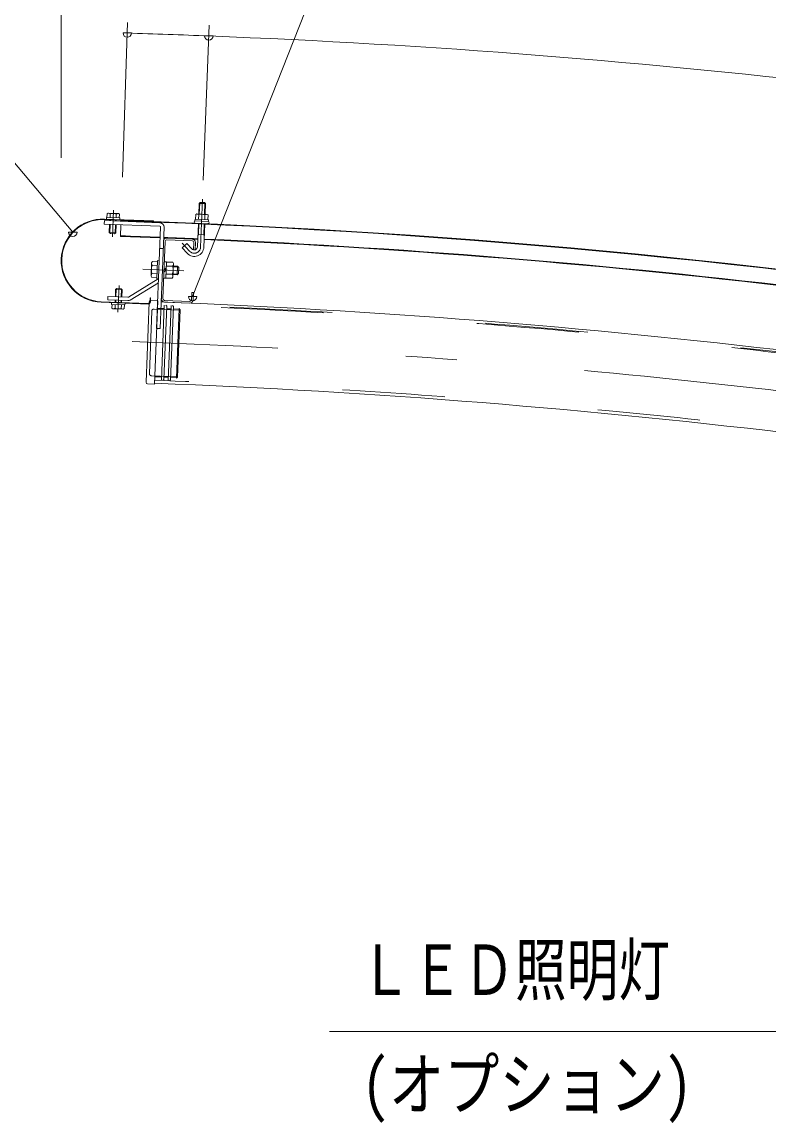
# Model space of a CAD drawing. Units: millimetres, scale not verified. Extents: x -25778 to 25782, y -10500 to 10500.
# Drawn here: x 16228 to 17977, y 4004 to 6582 of the extents above; entities that cross this region are included whole.
import ezdxf
from ezdxf.enums import TextEntityAlignment as Align

# ---------------------------------------------------------------- set-up
doc = ezdxf.new("R2010")
doc.units = ezdxf.units.MM
doc.header["$LTSCALE"] = 60
doc.linetypes.add('USER2', pattern=[10, 4, -6])
doc.linetypes.add('USER3', pattern=[24, 12, -5, 2, -5])
for name, color, linetype, lineweight in [('0-0_0', 7, 'Continuous', 18), ('0-6_2-0BOLD', 7, 'Continuous', 18), ('0-7_2-1HIDDEN', 3, 'USER2', 18), ('0-8_2-2CENTER', 3, 'USER3', 18), ('0-9_2-4THIN', 4, 'Continuous', 18), ('0-A_2-5DIM', 3, 'Continuous', 18)]:
    doc.layers.add(name, color=color, linetype=linetype, lineweight=lineweight)
doc.styles.add('ＭＳ ゴシック', font='')
doc.styles.get('ＭＳ ゴシック').set_extended_font_data('MS Gothic')

msp = doc.modelspace()

# ---------------------------------------------------------------- linework, layer by layer
at = {"layer": '0-6_2-0BOLD'}
for p, q in [((16421.45, 6119.09), (16536.36, 6114.61)), ((16432.78, 6088.87), (16433.53, 6108.09)), ((16433.84, 6116.09), (16433.94, 6118.6)), ((16434.43, 6123.84), (16434.77, 6132.6)), ((16448.93, 6118.02), (16448.83, 6115.5)), ((16448.85, 6123.27), (16449.19, 6132.04)), ((16460.04, 6115.06), (16460.11, 6117.29)), ((16639.12, 6055.12), (16641.23, 6109.26)), ((16641.91, 6119.49), (16642.35, 6130.75)), ((16656.22, 6108.67), (16654.11, 6054.53)), ((16656.77, 6130.19), (16656.33, 6118.92)), ((16459.77, 6107.07), (16458.85, 6079.82)), ((16655.25, 6083.69), (16640.26, 6084.27)), ((16558.35, 5934.1), (16563.56, 6068)), ((16567.72, 6071.84), (16626.67, 6069.54)), ((16626.83, 6073.54), (16567.87, 6075.84)), ((16630.51, 6065.39), (16629.85, 6048.4)), ((16550.91, 6051.48), (16558.91, 6051.17)), ((16545.33, 6011.04), (16533.33, 6011.51)), ((16544.14, 5980.44), (16545.79, 6022.91)), ((16545.8, 6022.91), (16549.79, 6022.75)), ((16566.15, 6005.85), (16560.96, 6001.05)), ((16566.32, 6010.22), (16580.82, 6009.66)), ((16592.32, 6009.83), (16591.54, 5989.85)), ((16547.24, 5980.26), (16477.5, 5937.59)), ((16544.6, 5992.31), (16532.59, 5992.77)), ((16544.14, 5980.44), (16548.14, 5980.28)), ((16560.76, 5996.05), (16565.95, 6000.85)), ((16580.09, 5990.92), (16565.59, 5991.49)), ((16447.58, 5955.2), (16462.57, 5954.61)), ((16481.68, 5930.76), (16547.78, 5971.21)), ((16446.62, 5930.45), (16446.43, 5925.47)), ((16461.41, 5924.88), (16461.61, 5929.87)), ((16529.89, 5929.32), (16546.13, 5928.7)), ((16621.14, 5927.65), (16562.19, 5929.95)), ((16413.9, 5925.49), (16523.82, 5921.2)), ((16523.87, 5922.45), (16413.95, 5926.73)), ((16446.5, 5920.21), (16446.16, 5911.44)), ((16460.93, 5919.65), (16460.59, 5910.88)), ((16469.33, 5919.32), (16469.49, 5923.32)), ((16518.78, 5738.36), (16526, 5925.72)), ((16562.03, 5925.95), (16620.99, 5923.65))]:
    msp.add_line(p, q, dxfattribs=at)
for points in [[(16427.27, 6124.12), (16427.61, 6132.88), (16429.79, 6134.03), (16454.27, 6133.07), (16456.34, 6131.76), (16456, 6122.99)], [(16642.12, 6131.99), (16643.09, 6156.97), (16658.08, 6156.39), (16657.1, 6131.4)], [(16643.09, 6156.97), (16645.68, 6159.37), (16655.68, 6158.98), (16658.08, 6156.39)], [(16550.94, 6103.52), (16421.04, 6108.58), (16421.35, 6116.57), (16551.25, 6111.51)], [(16536.36, 6114.61), (16536.41, 6115.86), (16421.5, 6120.34)], [(16457.09, 6118.95), (16457.25, 6122.95), (16426.02, 6124.16), (16425.87, 6120.17)], [(16663.49, 6118.65), (16663.93, 6129.91), (16661.85, 6131.22), (16637.37, 6132.17), (16635.2, 6131.03), (16634.76, 6119.77)], [(16448.52, 6107.51), (16447.77, 6088.29), (16445.17, 6085.89), (16435.18, 6086.28), (16432.78, 6088.87), (16447.77, 6088.29)], [(16560.85, 6101.13), (16551.6, 5863.81), (16543.61, 5864.12), (16552.86, 6101.44)], [(16615.11, 6040.13), (16603.22, 6052.98), (16614.24, 6063.16), (16626.12, 6050.32)], [(16629.85, 6048.4), (16633.85, 6048.25), (16634.51, 6065.24)], [(16545.7, 6020.41), (16533.69, 6020.88), (16531.84, 6017.95), (16530.61, 5986.47)], [(16561.71, 6020.29), (16566.7, 6020.09), (16565.2, 5981.62), (16560.21, 5981.82)], [(16565.22, 5982.12), (16579.73, 5981.55), (16581.58, 5984.48), (16582.8, 6015.96), (16581.19, 6019.02), (16566.68, 6019.59)], [(16582.58, 6010.21), (16592.32, 6009.83), (16595.2, 6006.72), (16594.66, 5992.73), (16591.54, 5989.85), (16581.8, 5990.23)], [(16530.61, 5986.47), (16532.23, 5983.4), (16544.24, 5982.94)], [(16461.92, 5937.86), (16462.57, 5954.61), (16460.17, 5957.21), (16450.18, 5957.6), (16447.58, 5955.2), (16446.93, 5938.44)], [(16476.38, 5937.3), (16429.44, 5939.12), (16429.13, 5931.13), (16476.07, 5929.3)], [(16546.13, 5928.7), (16538.62, 5733.84), (16522.38, 5734.47)], [(16527.76, 5926.05), (16528.15, 5936.04), (16529.4, 5936), (16529.01, 5926)], [(16629.29, 5931.34), (16629.96, 5948.32), (16625.96, 5948.48), (16625.3, 5931.49)], [(16469.33, 5919.32), (16438.1, 5920.54), (16438.26, 5924.54)], [(16439.35, 5920.49), (16439.01, 5911.72), (16441.09, 5910.41), (16465.57, 5909.46), (16467.74, 5910.6), (16468.08, 5919.37)]]:
    msp.add_lwpolyline(points, dxfattribs=at)
msp.add_lwpolyline([(16633.51, 6119.81), (16633.36, 6115.82), (16664.58, 6114.6), (16664.74, 6118.6)], close=True, dxfattribs=at)
for centre, radius, start, end in [((16431.01, 6128.14), 5.83, 49.92583, 87.76833), ((16417.7, 6022.91), 97.5, 87.76833, 267.76833), ((16417.7, 6022.91), 96.25, 87.76833, 267.76833), ((16441.17, 6111.72), 21.84, 68.47223, 107.06442), ((16452.59, 6127.3), 5.83, 87.76833, 125.61082), ((15820.2, -12904.82), 19031.62, 73.55577, 88.07326), ((15820.2, -12904.82), 19032.88, 73.55577, 88.07326), ((16550.86, 6101.52), 10, 357.76834, 87.76833), ((16633.88, 6113.3), 2.5, 87.76833, 267.76833), ((16638.6, 6126.29), 5.83, 49.92583, 87.76833), ((16648.76, 6109.88), 21.84, 68.47223, 107.06442), ((16660.17, 6125.45), 5.83, 87.76833, 125.61082), ((16663.86, 6112.13), 2.5, 267.76834, 87.76833), ((16550.86, 6101.52), 2, 357.76834, 87.76833), ((15820.2, -12904.82), 18995.38, 87.79245, 88.07326), ((15820.2, -12904.82), 18996.62, 87.79245, 88.07326), ((16567.56, 6067.84), 8, 87.76833, 177.76833), ((15820.2, -12904.82), 18995.38, 87.52702, 87.76833), ((15820.2, -12904.82), 18996.62, 87.52704, 87.76833), ((16567.56, 6067.84), 4, 87.76833, 177.76833), ((16626.52, 6065.55), 4, 357.76834, 87.76833), ((16626.52, 6065.55), 8, 357.76834, 87.76833), ((15820.2, -12904.82), 18995.38, 82.96655, 87.48178), ((15820.2, -12904.82), 18996.62, 82.96657, 87.4818), ((16631.63, 6055.41), 22.5, 222.76833, 357.76833), ((16631.63, 6055.41), 7.5, 222.76833, 357.76833), ((16557.45, 6001.19), 26.24, 156.83339, 198.70326), ((16538.98, 6015.98), 7.21, 177.76833, 218.32718), ((16555.97, 6001.24), 26.24, 336.8334, 18.70326), ((16575.53, 6014.55), 7.21, 317.20947, 357.76833), ((16537.88, 5987.88), 7.21, 137.20947, 177.76833), ((16546.2, 5981.96), 2, 301.45839, 357.76833), ((16574.44, 5986.45), 7.21, 357.76834, 38.32718), ((16476.46, 5939.29), 10, 267.76833, 301.45839), ((16476.46, 5939.29), 2, 267.76833, 301.45839), ((16529.75, 5925.57), 3.75, 87.79263, 177.79263), ((16562.34, 5933.94), 8, 177.76833, 267.76833), ((16562.34, 5933.94), 4, 177.76833, 267.76833), ((16621.3, 5931.65), 8, 267.76833, 357.76833), ((16621.3, 5931.65), 4, 267.76833, 357.76833), ((16442.77, 5916.19), 5.83, 267.76833, 305.61082), ((16454.18, 5931.76), 21.84, 248.47223, 287.06442), ((16464.34, 5915.35), 5.83, 229.92583, 267.76833), ((16524.01, 5926.2), 5, 267.76833, 357.76833), ((16524.01, 5926.2), 3.75, 267.76833, 357.76833), ((15820.2, -12904.82), 18845.38, 83.23218, 87.76833), ((16522.53, 5738.21), 3.75, 177.79263, 267.79263), ((15820.2, -12904.82), 18654.62, 78.35597, 87.79263)]:
    msp.add_arc(centre, radius, start, end, dxfattribs=at)
at = {"layer": '0-7_2-1HIDDEN'}
for p, q in [((16532.2, 5904.84), (16526.57, 5758.7)), ((16537.39, 5909.64), (16598.6, 5907.28)), ((16561.2, 5910.6), (16545.46, 5911.21)), ((16554.71, 5742.34), (16561.52, 5918.96)), ((16576.94, 5910), (16566.94, 5910.38)), ((16570.45, 5741.72), (16577.26, 5918.34)), ((16596.17, 5909.25), (16582.68, 5909.77)), ((16531.37, 5753.51), (16592.58, 5751.15)), ((16555.03, 5750.72), (16539.3, 5751.33)), ((16570.77, 5750.11), (16560.78, 5750.5)), ((16590.01, 5749.37), (16576.52, 5749.89))]:
    msp.add_line(p, q, dxfattribs=at)
for points in [[(16565.03, 5918.82), (16567.18, 5916.5), (16560.54, 5744.38), (16558.2, 5742.21)], [(16580.79, 5918.19), (16582.92, 5915.89), (16576.28, 5743.77), (16573.91, 5741.58)]]:
    msp.add_lwpolyline(points, dxfattribs=at)
msp.add_lwpolyline([(16592.55, 5750.27), (16589.95, 5747.87), (16596.23, 5910.75), (16598.63, 5908.16)], close=True, dxfattribs=at)
for centre, radius, start, end in [((15820.2, -12904.82), 18840.38, 73.77559, 88.07326), ((16537.2, 5904.65), 5, 87.79263, 177.79263), ((15820.2, -12904.82), 18838.38, 73.8364, 87.79263), ((16531.57, 5758.51), 5, 177.79263, 267.79263), ((15820.2, -12904.82), 18661.62, 78.3358, 87.79263)]:
    msp.add_arc(centre, radius, start, end, dxfattribs=at)
at = {"layer": '0-8_2-2CENTER'}
for p, q in [((16650.97, 6166.67), (16646.61, 6054.83)), ((16439.88, 6078.59), (16442.32, 6141.04)), ((16620.61, 6045.23), (16603.64, 6063.58)), ((16607.42, 5999.24), (16511.49, 6002.98)), ((16455.47, 5964.9), (16453.03, 5902.44))]:
    msp.add_line(p, q, dxfattribs=at)
for centre, radius, start, end in [((16631.63, 6055.41), 15, 222.76833, 357.76833), ((15820.2, -12904.82), 18750, 73.71976, 87.96529)]:
    msp.add_arc(centre, radius, start, end, dxfattribs=at)
at = {"layer": '0-9_2-4THIN'}
for p, q in [((16644.5, 6158.27), (16643.47, 6131.94)), ((16655.75, 6131.46), (16656.78, 6157.79)), ((16434.88, 6108.04), (16434.08, 6087.47)), ((16435.29, 6118.55), (16435.19, 6116.03)), ((16447.47, 6115.55), (16447.57, 6118.07)), ((16641.61, 6084.22), (16642.58, 6109.2)), ((16446.36, 6086.99), (16447.16, 6107.56)), ((16641.61, 6084.22), (16640.17, 6081.93)), ((16593.95, 6008.08), (16582.51, 6008.53)), ((16581.87, 5991.92), (16593.3, 5991.47)), ((16448.28, 5938.39), (16448.99, 5956.5)), ((16461.27, 5956.02), (16460.57, 5937.91)), ((16447.78, 5925.42), (16447.97, 5930.4)), ((16460.26, 5929.92), (16460.06, 5924.94))]:
    msp.add_line(p, q, dxfattribs=at)
msp.add_lwpolyline([(16654.86, 6108.72), (16653.89, 6083.74), (16655.15, 6081.35)], dxfattribs=at)
at = {"layer": '0-A_2-5DIM'}
for p, q in [((16320.19, 6264), (16320.19, 7289.93)), ((16463.52, 6218.61), (16475.69, 6580.42)), ((16666.84, 6573.91), (16652.71, 6211.31)), ((16484.86, 6555.86), (16464.86, 6555.86)), ((16675.87, 6548.92), (16655.87, 6548.92)), ((16357.34, 6089.62), (16337.34, 6089.62)), ((16637.83, 5939.05), (16617.83, 5939.05))]:
    msp.add_line(p, q, dxfattribs=at)
for points in [[(16627.83, 5939.05), (17420.2, 7944.93), (19570.2, 7944.93)], [(13070.2, 6894.93), (15670.2, 6894.93), (16347.34, 6089.62)], [(18653.52, 4668.93), (18028.84, 4218.38), (16948.13, 4218.38)]]:
    msp.add_lwpolyline(points, dxfattribs=at)
for centre, radius, start, end in [((16474.86, 6555.86), 10, 180, 0), ((15267.29, -29339.39), 35915.55, 87.7683, 88.07321), ((16665.87, 6548.92), 10, 180, 0), ((15907.43, -12912.93), 19476.63, 83.20811, 87.76828), ((16347.34, 6089.62), 10, 180, 0), ((16627.83, 5939.05), 10, 180, 0)]:
    msp.add_arc(centre, radius, start, end, dxfattribs=at)

# ---------------------------------------------------------------- texts
at = {"layer": '0-0_0', "style": 'ＭＳ ゴシック', "width": 0.8}
msp.add_text('(オプション)', height=118.4, dxfattribs=at).set_placement((17023.16, 4000.38), align=Align.BOTTOM_LEFT)
at = {"layer": '0-A_2-5DIM', "color": 7, "style": 'ＭＳ ゴシック', "width": 0.75}
msp.add_text('ＬＥＤ照明灯', height=118.4, dxfattribs=at).set_placement((17019.03, 4268.38), align=Align.BOTTOM_LEFT)

doc.saveas('drawing.dxf')
